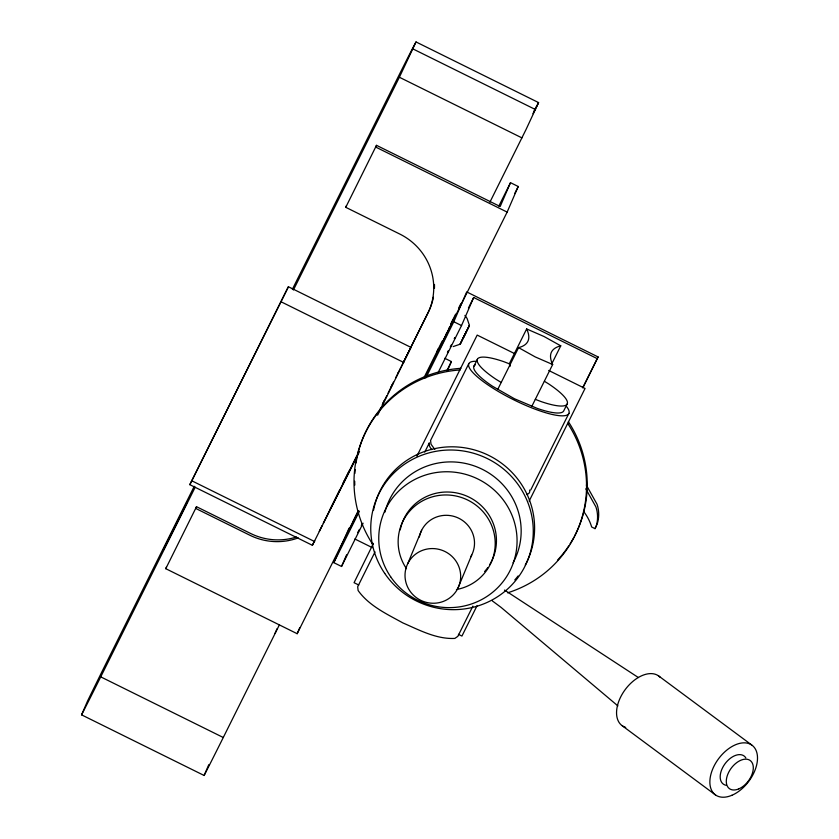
<?xml version="1.0" encoding="UTF-8"?>
<svg xmlns="http://www.w3.org/2000/svg" width="839" height="839" viewBox="0 0 839 839"><rect width="100%" height="100%" fill="white"/><g stroke="black" fill="none" stroke-linecap="round" stroke-linejoin="round"><path stroke-width="1.26" d="M453.165 346.58L460.139 344.21L469.431 325.406L467.082 318.432L464.932 315.412M469.431 325.406L460.139 344.21M445.834 334.992L446.212 333.912M407.796 563.535L421.629 530.279M457.884 588.286A27.939 27.247 22.6 0 0 430.837 548.601A27.939 27.247 22.6 0 0 409.799 590.845A27.939 27.247 22.6 0 0 457.884 588.286L471.728 555.019M279.272 625.076L223.279 737.502A72.479 0.839 -63.7 0 1 204.118 775.477L81.572 714.849L87.518 701.11A78.436 0.912 -63.7 0 1 111.314 652.826L194.249 486.305M358.41 510.731L297.163 633.707L165.765 568.685L166.521 566.933M296.566 536.97A60.366 58.866 23.4 0 1 250.62 533.478L196.515 506.704L195.76 508.455L249.865 535.23A60.366 58.866 23.4 0 0 298.254 537.872M293.409 290L399.374 77.251L416.039 41.95L538.586 102.589L526.084 129.416L489.903 202.178M401.441 366.307L427.712 313.555A60.366 58.866 23.4 0 0 399.857 234.091L345.752 207.317L346.507 205.565M507.144 212.099L518.229 186.499L510.5 182.671L500.18 206.52L376.501 145.336L375.746 147.087L507.144 212.099L424.324 378.399M204.118 775.477L208.796 764.675M275.035 633.361L277.038 628.726M343.812 482.257L344.819 479.939M297.163 633.707L299.68 627.887M363.088 523.2L341.536 566.472L333.807 562.654L349.045 528.161M341.536 566.472L346.601 554.778M436.71 352.149L438.094 348.94M425.845 377.875L453.805 321.736L466.704 291.92L598.102 356.942L582.78 387.933M437.654 373.512L461.534 325.563L473.678 297.499L597.347 358.693M447.355 370.911L451.403 361.557L444.775 358.274M463.285 338.096L464.072 336.271M465.1 333.901L460.181 344.095M464.47 335.726L469.389 325.532M465.498 333.345L466.285 331.531M583.504 511.297A47.718 46.533 23.4 0 1 591.673 526.997L595.008 528.643L597.253 523.788A32.637 31.83 23.4 0 0 597.064 504.302L586.335 485.068M454.507 338.337L454.832 337.624M359.543 451.466L312.381 545.298L189.824 484.669L288.396 286.749L410.942 347.377L377.613 415.179M357.666 532.66L358.222 531.486M447.659 351.971L448.215 350.796M358.515 510.92L352.579 522.728L358.106 511.36M450.648 325.05L453.249 319.575L451.959 322.019M361.326 525.581L362.312 523.588M189.824 484.669L288.396 286.749M312.381 545.298L314.667 540.662M319.25 531.381L322.113 525.581M323.256 523.263L339.858 489.619M342.721 483.82L349.024 471.057M448.666 329.056L449.662 327.042M450.323 346.906L451.319 344.902M292.371 289.308L396.91 79.411A54.692 0.629 -63.7 0 1 416.039 41.95M81.572 714.849A72.479 0.839 -63.7 0 0 100.732 676.863L195.214 487.155M165.765 568.685L196.515 506.704M345.752 207.317L376.501 145.336M410.376 348.143L428.467 311.804A60.366 58.866 23.4 0 0 433.417 297.258M330.22 509.304L356.47 456.542M379.836 409.673L381.011 407.324M382.175 404.985L386.842 395.609M388.017 393.26L392.683 383.884M395.599 378.022L398.525 372.159M343.308 483.421L356.722 456.5M532.943 113.705L537.033 105.504M537.61 104.34L538.334 102.893M498.827 206.1L510.5 182.671M514.727 193.526L518.229 186.499M423.894 377.886L442.237 341.043M450.973 323.497L455.64 314.143M458.545 308.301L460.873 303.624M333.807 562.654L359.438 511.192M468.435 308.028L473.678 297.499M446.747 370.911L451.403 361.557M373.439 543.378L354.068 582.696L358.756 585.014M416.91 456.101L477.181 335.086L514.706 353.649M375.033 551.915L357.687 586.765L358.117 590.541C369.013 605.8 386.863 614.054 402.846 622.905C419.311 630.047 436.427 639.339 454.864 638.416L457.853 636.319L472.892 606.125M424.744 452.116L429.358 442.856A55.877 12.365 26.5 0 0 431.686 449.62M468.749 363.759L430.575 440.423L431.005 444.198L434.822 449.421M473.888 366.307L477.36 359.333M510.28 366.14A177.49 39.265 26.5 0 0 509.294 363.79L526.651 328.951L544.071 336.533L560.756 345.825A177.49 39.265 26.5 0 0 552.67 364.504L531.842 406.317M497.737 389.443L518.565 347.629A177.49 39.265 26.5 0 0 526.651 328.951M551.496 364.409L560.756 345.825M567.248 403.811L563.777 410.785A50.151 11.096 26.5 0 1 537.484 408.488L514.422 398.735L492.535 386.255A50.151 11.096 26.5 0 1 475.335 364.871M530.741 489.976L568.915 413.323M582.958 387.345L598.102 356.942M477.003 605.81L461.932 636.067L458.419 634.326M529.168 501.082L585.045 388.457L548.706 370.471M595.008 528.643L596.12 526.42A32.637 31.83 23.4 0 0 595.921 506.924L585.821 488.833M382.993 402.972L384.157 400.654M390.565 387.912L393.47 382.123M398.137 372.862L401.042 367.073M403.958 361.273L410.942 347.377M358.557 531.118L359.386 529.482M454.277 338.589L454.717 337.76M447.46 352.548L447.9 351.719M538.586 102.589L537.317 104.875A54.692 0.629 -63.7 0 0 536.331 106.731M451.948 322.113L452.525 321.4M552.67 364.504L535.251 356.932L518.565 347.629M509.294 363.79L503.652 361.619A50.151 11.096 26.5 0 0 496.006 379.28L501.208 382.479M535.313 399.354L540.956 401.524A50.151 11.096 26.5 0 0 548.601 383.863L544.438 381.305M413.008 48.956L535.555 109.594M399.374 77.251L521.921 137.879M453.805 321.736L461.534 325.563M281.285 301.883L403.842 362.521M354.845 538.995L372.348 547.657M192.11 480.936L314.667 541.575M100.732 676.863L223.279 737.502M638.364 677.534L504.522 590.069M658.426 675.783L751.734 745.011M492.304 600.881L501.093 607.405L617.903 705.914M622.318 725.819L715.636 795.047M434.476 284.431A60.366 58.866 23.4 0 1 434.455 288.301M534.212 110.811A54.692 0.629 -63.7 0 1 535.135 109.039M726.081 785.294A17.483 10.687 -53.4 0 1 724.875 763.972A17.483 10.687 -53.4 0 1 745.84 757.9M625.705 727.413A30.844 18.857 -53.4 0 1 624.247 690.927A30.844 18.857 -53.4 0 1 660.293 677.398M529.608 490.06A55.877 12.365 26.5 0 1 526.546 494.517M566.587 406.558A55.877 12.365 26.5 0 1 512.608 399.249A55.877 12.365 26.5 0 1 476.447 361.305M567.678 423.338A116.715 113.81 23.4 0 1 507.595 592.837M372.852 544.563A116.715 113.81 23.4 0 1 460.244 369.936M574.033 537.054A116.715 113.81 23.4 0 1 570.132 543.766M568.716 545.948A116.715 113.81 23.4 0 1 557.474 560.221M354.803 485.099A116.715 113.81 23.4 0 1 354.708 481.208M354.907 473.395A116.715 113.81 23.4 0 1 355.212 469.494M356.03 463.034A116.715 113.81 23.4 0 1 460.947 368.311M568.381 421.713A116.715 113.81 23.4 0 1 574.631 535.922M373.544 510.175A81.551 79.527 22.6 0 1 480.202 451.781A81.551 79.527 22.6 0 1 525.266 565.035M518.114 575.953A81.551 79.527 22.6 0 1 514.789 579.938M400.245 529.86A48.714 47.508 22.6 0 1 464.995 495.367A48.714 47.508 22.6 0 1 489.798 564.521M487.732 567.657A48.714 47.508 22.6 0 1 484.617 571.537M384.933 512.147A69.406 67.676 22.6 0 1 476.835 466.872A69.406 67.676 22.6 0 1 513.069 562.801M419.343 537.012A27.939 27.247 22.6 0 1 456.594 517.275A27.939 27.247 22.6 0 1 470.574 557.096M406.496 568.695A48.714 47.508 22.6 0 1 424.922 499.645A48.714 47.508 22.6 0 1 492.535 527.836A48.714 47.508 22.6 0 1 456.458 589.523M163.427 549.65L163.217 550.258L186.824 502.488L163.427 549.65M349.611 529.545L357.183 514.286L349.611 529.545M439.605 348.856L447.177 333.597L439.605 348.856M442.646 341.84L450.207 326.591L442.646 341.84M731.912 795.278A30.844 18.857 -53.4 0 0 755.142 748.64A30.844 18.857 -53.4 0 0 713.999 766.175A30.844 18.857 -53.4 0 0 731.912 795.278M738.813 788.88A17.483 10.687 -53.4 0 0 751.964 762.441A17.483 10.687 -53.4 0 0 728.64 772.394A17.483 10.687 -53.4 0 0 738.813 788.88M390.659 576.792A69.406 67.676 22.6 0 0 510.133 570.426A69.406 67.676 22.6 0 0 442.929 471.854A69.406 67.676 22.6 0 0 390.659 576.792M384.744 573.436A81.551 79.527 22.6 0 0 525.12 565.947A81.551 79.527 22.6 0 0 446.159 450.124A81.551 79.527 22.6 0 0 384.744 573.436"/></g></svg>
